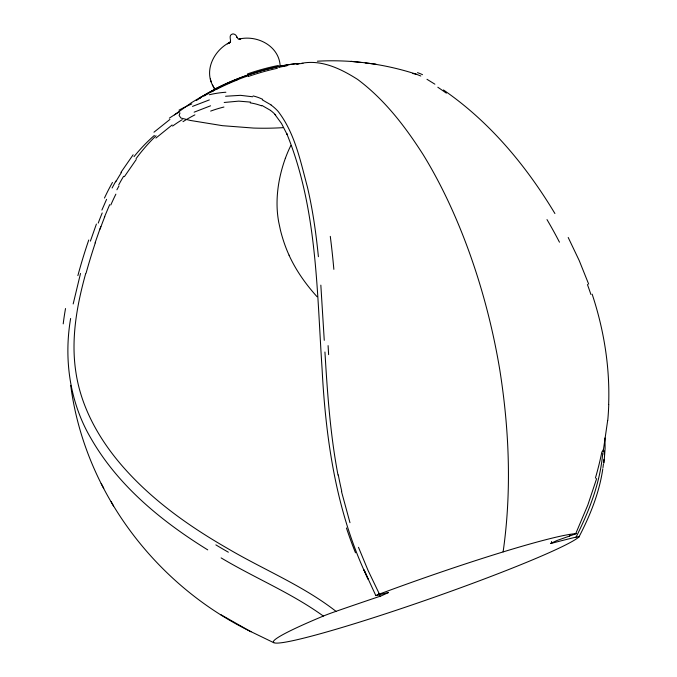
<?xml version="1.0" encoding="UTF-8"?>
<svg xmlns="http://www.w3.org/2000/svg" width="677" height="677" viewBox="0 0 677 677"><rect width="100%" height="100%" fill="white"/><g stroke="black" fill="none" stroke-linecap="round" stroke-linejoin="round"><path stroke-width="1.02" d="M608.657 404.457C609.994 367.069 603.901 329.606 592.147 294.148M604.366 451.017L604.214 454.648M602.97 450.044L602.877 451.314M603.901 459.344L603.562 462.865M602.725 453.218C600.211 482.76 589.252 510.822 576.076 537.106A323.479 18.998 -19 0 0 551.738 543.267L550.477 543.546L556.959 540.517L576.152 533.688M607.667 420.425L603.105 452.024M604.011 462.992L605.103 448.529L604.984 437.977M603.427 464.041L602.979 467.595M503.113 551.89C511.77 491.426 509.316 429.836 499.753 369.634A311.818 141.578 77.4 0 0 477.657 277.155A313.789 142.314 77.4 0 0 423.193 154.695C405.184 126.523 384.595 99.553 357.591 79.404C340.988 68.842 321.651 59.364 301.443 63.333M70.628 318.469C63.646 359.309 69.799 402.697 91.082 438.578C118.28 485.984 161.862 521.518 207.746 549.885M576.127 533.637L575.729 533.662A162.725 10.773 -19.3 0 0 379.408 594.084L375.811 595.599L388.37 592.544M602.809 468.789C599.34 492.797 590.09 515.552 578.962 536.963A162.725 10.773 -19.3 0 1 355.112 623.5A162.725 10.773 -19.3 0 1 323.335 616.062C291.482 593.001 254.764 578.048 221.134 557.907M388.386 592.603L381.134 595.912M73.184 303.948L80.512 273.457M85.708 273.508C76.823 305.429 70.763 339.109 75.892 372.215C81.308 408.891 100.738 442.064 125.228 469.33C154.178 501.606 190.051 526.85 227.464 548.378C263.455 569.645 302.839 585.478 335.987 611.331A320.162 18.677 -19.1 0 1 380.66 596.065M596.657 478.529L587.814 505.076L575.729 533.662M95.076 242.882L100.805 226.499M90.396 241.122L96.405 224.053M285.339 158.342C279.516 174.564 276.301 191.887 277.181 209.151A47.906 21.368 80.5 0 0 278.662 221.836L280.456 230.239A76.34 34.629 80.6 0 0 289.071 255.195M104.36 217.241L109.666 204.666M101.897 210.065L106.585 199.334M569.399 536.252L569.966 534.982M112.103 188.011L115.826 181.072M116.909 189.772L118.966 185.955M120.929 172.39L133.124 154.788M124.399 176.646L136.238 159.527M280.16 65.779C278.992 45.901 257.201 34.781 239.176 39.029L240.673 39.114C236.214 40.603 238.143 34.358 233.032 33.867C226.837 34.992 233.184 42.406 229.038 42.922L229.875 42.126L228.377 43.379L229.825 42.329C214.304 49.996 203.777 69.993 213.077 86.148M179.964 112.974L179.117 115.496L180.937 118.026L190.186 120.421L222.505 125.685L253.536 128.063A344.026 264.411 37.1 0 0 283.257 127.64M155.922 138.057L172.119 124.983M153.967 132.201L169.919 119.44M174.421 114.853L191.616 102.591L201.492 96.693M199.47 98.148L200.536 97.48L200.003 97.911M201.061 97.243L202.66 96.252M201.069 97.141L203.193 95.931M228.64 43.125L229.672 42.482L227.362 43.903M202.694 96.142L204.826 94.949M203.244 95.812L205.376 94.619M204.352 95.931L204.903 95.609M204.903 94.831L208.169 93.011M205.453 95.279L206.011 94.958M205.461 94.501L208.736 92.69M207.12 94.306L207.687 93.985M208.296 92.876L211.021 91.42M208.871 92.554L211.596 91.107M210.539 92.385L211.114 92.072M211.199 91.268L212.18 90.794M211.689 91.75L212.282 91.437M211.783 90.955L212.764 90.481M212.375 90.633L213.348 90.168M213.45 90.811L212.857 91.124L213.45 90.811M212.959 90.32L215.709 88.932M213.56 90.007L216.31 88.628M214.034 90.498L215.227 89.88M216.412 89.262L215.819 89.567L217.021 88.958M215.955 88.763L216.902 88.323M194.138 112.17L210.572 105.798M192.496 106.382L209.362 99.908M248.112 75.807L244.16 77.212A102.312 40.248 -19.4 0 0 237.619 79.683M224.189 102.481L238.753 101.127L250.642 102.117M225.568 96.252L240.513 95.339L252.639 96.769M297.271 63.638L299.361 63.486M317.378 61.209C350.771 59.305 384.384 63.858 416.177 74.157L420.815 76.019M412.598 73.488L416.177 74.157M351.024 61.294L360.799 62.436M365.148 62.927L376.023 64.197M261.94 105.426L270.555 110.393M262.329 99.866L271.206 104.986M70.713 385.399C84.498 490.707 154.601 584.023 249.356 630.879L273.813 642.718M220.761 614.631L251.006 631.776M426.975 79.294L434.896 84.185M443.477 89.965C489.666 121.742 526.224 165.738 554.912 213.534M317.098 296.763C305.852 284.34 296.018 270.504 289.062 255.221M274.904 114.464L281.547 123.552L287.031 134.334L286.76 133.665C317.149 208.008 316.768 289.815 322.066 368.618C325.832 440.625 336.486 513.716 368.178 579.199L364.014 569.899L375.811 595.582M236.552 36.905L236.857 37.421M212.35 84.837L214.601 88.865L213.881 87.57M378.494 593.89L379.035 594.897M111.146 501.649L113.524 506.066M101.178 483.53L103.759 488.32M568.198 237.475L579.199 260.518L588.685 284.154M379.408 594.084L368.127 570.567L358.488 547.312M349.975 522.695L341.504 491.561M210.352 79.006L211.182 81.9M338.018 475.136C330.274 434.524 327.406 393.219 324.935 352.006M318.402 256.701C316.066 233.32 312.782 209.997 307.426 187.097C300.436 161.092 294.91 133.166 278.112 111.392A131.338 75.968 -46.9 0 0 271.113 105.096M320.839 285.135L324.258 340.311M575.873 537.191A18.804 1.219 -19.7 0 1 579.038 536.929M551.586 541.524A62.724 56.724 -42.4 0 1 551.315 543.242M380.034 596.632A65.187 40.112 -75.4 0 1 379.602 594.99M323.284 616.07A20.378 1.447 -19.1 0 1 335.978 611.356M172.61 126.049A235.308 178.009 81.8 0 1 182.308 119.617M182.976 121.674A227.768 168.277 89.2 0 1 194.908 114.87M134.004 156.658A235.562 180.886 76.3 0 1 154.364 135.425M115.792 181.817A201.763 132.667 -87.7 0 1 121.53 172.381M104.453 198.056A177.222 100.052 -81.7 0 1 112.467 182.443M98.224 223.105A118.247 36.609 -73.5 0 1 102.202 212.959M86.081 273.144A104.715 16.57 -71.8 0 1 95.279 242.958M285.347 158.367A172.686 81.892 79 0 1 290.839 145.53M178.99 110.165A232.465 173.532 83.9 0 1 191.811 103.945M169.335 118.162A240.217 182.096 79.6 0 1 179.507 111.815M209.328 94.746A194.443 134.334 -77.6 0 1 225.89 92.241M253.139 95.931A129.155 75.587 -49.8 0 1 262.693 99.341M330.291 236.358A295.595 82.205 -89.7 0 1 333.854 269.344M328.624 354.646A307.959 11.898 86.5 0 1 328.091 345.617M341.767 491.324A285.44 148.145 -87.9 0 1 338.288 474.924M355.501 552.787A313.832 146.968 89.6 0 1 346.438 527.967M417.464 72.676A115.792 14.919 43 0 1 422.516 74.682M437.824 87.248A117.544 12.677 40.8 0 1 446.371 93.164M546.991 219.585A278.696 163.385 63.2 0 1 559.473 242.188M587.424 284.518A306.165 250.761 61.9 0 1 590.886 294.453M608.758 404.465A302.204 294.69 -15.8 0 1 607.76 420.425M601.895 451.779A334.345 327.465 9.1 0 1 595.379 478.157M228.352 552.204A269.539 102.286 25.8 0 1 215.853 544.875M63.215 323.877A187.08 80.394 -63.9 0 1 65.525 308.534M77.88 275.607A110.283 20.919 -71.7 0 1 88.746 240.03M100.069 229.08A135.341 35.492 -72.9 0 1 104.791 216.657M110.791 205.013A187.597 93.24 -78.7 0 1 115.869 194.155M118.729 184.855A215.887 136.932 -86 0 1 123.603 176.282M136.102 158.596A243.255 182.401 81 0 1 156.057 135.747M270.521 110.427A126.878 73.632 -47.3 0 1 275.691 115.022M250.219 102.87A125.313 72.811 -47.9 0 1 261.627 105.874M210.649 111.096A193.038 129.527 -69.9 0 1 223.935 107.025M216.361 88.34A103.242 41.119 -19.3 0 1 297.398 63.469M297.017 63.985A103.192 40.637 -19.3 0 1 302.534 63.435M216.589 88.704A102.599 41.179 -19.3 0 1 237.39 79.336M217.139 89.034A102.633 40.544 -19.4 0 1 237.695 79.793M248.324 76.459A102.642 40.282 -19.4 0 1 277.367 68.275M247.52 73.92A102.684 42.583 -19.4 0 1 278.391 65.466M279.076 66.786A102.261 40.383 -19.3 0 1 287.251 65.271M278.865 67.302A102.058 40.62 -19.4 0 1 286.972 65.779M196.288 100.56A103.183 40.747 -19.6 0 1 199.833 98.25M216.758 88.23A102.168 40.679 -19.4 0 1 296.805 63.655M296.526 64.036A102.125 40.315 -19.3 0 1 298.692 63.799M301.908 63.503A102.125 40.315 -19.3 0 1 302.957 63.418M199.757 98.309A102.125 40.4 -19.5 0 1 200.274 97.979M208.821 93.341L208.254 93.663L208.821 93.341"/></g></svg>
